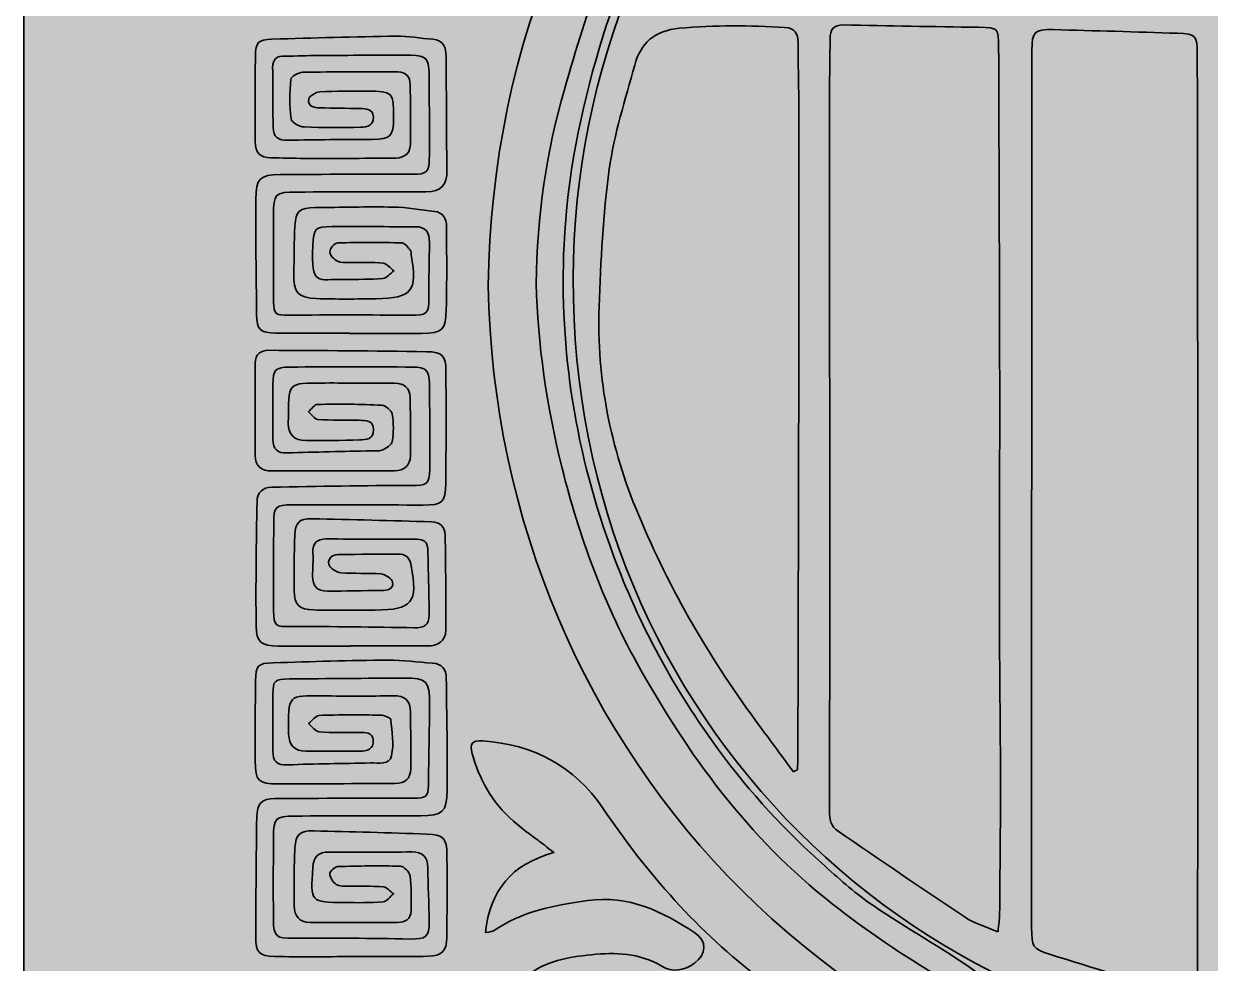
# Model space of a CAD drawing. Header units: inches. Extents: x 0.68 to 7.68, y -8.79 to -1.79.
# Drawn here: x 0.681 to 3.856, y -6.959 to -4.445 of the extents above; entities that cross this region are included whole.
import ezdxf

# ---------------------------------------------------------------- set-up
doc = ezdxf.new("R2010")
doc.units = ezdxf.units.IN
doc.header["$MEASUREMENT"] = 0
doc.layers.add('Layer 1', color=7, linetype='Continuous')

# ---------------------------------------------------------------- blocks, each defined once
blk = doc.blocks.new('block 2')
at = {"layer": 'Layer 1', "color": 250, "lineweight": 35}
for points, knots in [([(1.4122, -4.895), (1.5272, -4.8943), (1.6422, -4.895), (1.7572, -4.894), (1.7987, -4.8937), (1.8135, -4.8772), (1.8134, -4.8359), (1.8133, -4.8099), (1.8124, -4.7839), (1.8122, -4.758), (1.8118, -4.6828), (1.8118, -4.6075), (1.8109, -4.5323), (1.8106, -4.5089), (1.8045, -4.4885), (1.7752, -4.4862), (1.7425, -4.4837), (1.7098, -4.4774), (1.6772, -4.4778), (1.5665, -4.4793), (1.4558, -4.4825), (1.3451, -4.486), (1.3085, -4.4871), (1.3012, -4.4943), (1.3008, -4.53), (1.2998, -4.6067), (1.3008, -4.6833), (1.3, -4.76), (1.2997, -4.7896), (1.3137, -4.8027), (1.3421, -4.8032), (1.3722, -4.8037), (1.4023, -4.8049), (1.4324, -4.8049), (1.5105, -4.805), (1.5885, -4.8046), (1.6666, -4.8046), (1.6925, -4.8046), (1.7146, -4.7979), (1.7153, -4.7673), (1.7164, -4.714), (1.7159, -4.6606), (1.7149, -4.6073), (1.7145, -4.587), (1.7038, -4.5734), (1.6817, -4.5734), (1.5968, -4.5734), (1.5119, -4.5728), (1.4271, -4.5745), (1.4159, -4.5747), (1.396, -4.586), (1.3953, -4.5935), (1.3921, -4.6284), (1.3919, -4.6641), (1.3962, -4.6989), (1.3973, -4.7078), (1.4184, -4.7202), (1.4308, -4.7208), (1.4813, -4.7233), (1.532, -4.7222), (1.5827, -4.7217), (1.6004, -4.7215), (1.6173, -4.7158), (1.6165, -4.6944), (1.6156, -4.6717), (1.5965, -4.6719), (1.5798, -4.6715), (1.5443, -4.6708), (1.5087, -4.6702), (1.4732, -4.6697), (1.4569, -4.6694), (1.4396, -4.6658), (1.4434, -4.646), (1.4451, -4.6377), (1.4624, -4.6274), (1.4732, -4.6268), (1.5155, -4.6243), (1.558, -4.625), (1.6004, -4.6249), (1.6683, -4.6247), (1.6711, -4.6277), (1.6706, -4.6968), (1.6702, -4.7462), (1.6621, -4.7539), (1.6134, -4.7541), (1.5381, -4.7544), (1.4628, -4.7546), (1.3876, -4.7563), (1.362, -4.7569), (1.3483, -4.7479), (1.348, -4.7218), (1.3475, -4.6684), (1.3473, -4.615), (1.3469, -4.5616), (1.3468, -4.539), (1.3583, -4.5304), (1.3805, -4.5309), (1.4105, -4.5315), (1.4406, -4.5297), (1.4707, -4.5295), (1.5528, -4.5291), (1.6349, -4.5286), (1.717, -4.5288), (1.7569, -4.529), (1.7651, -4.5379), (1.7656, -4.5773), (1.7658, -4.5937), (1.7659, -4.6101), (1.7659, -4.6265), (1.7661, -4.6868), (1.7673, -4.7471), (1.766, -4.8073), (1.7652, -4.8424), (1.7566, -4.8473), (1.7238, -4.8473), (1.6049, -4.8471), (1.486, -4.8473), (1.3671, -4.8484), (1.3124, -4.8489), (1.3023, -4.8585), (1.302, -4.9137), (1.3015, -5.0163), (1.3025, -5.119), (1.304, -5.2217), (1.3046, -5.2641), (1.3129, -5.272), (1.3553, -5.2725), (1.421, -5.2733), (1.4867, -5.2727), (1.5525, -5.2727), (1.5525, -5.273), (1.5525, -5.2732), (1.5525, -5.2734), (1.6168, -5.2734), (1.6812, -5.2741), (1.7455, -5.2732), (1.8015, -5.2724), (1.8097, -5.2655), (1.8113, -5.2086), (1.8134, -5.1348), (1.8124, -5.0609), (1.8121, -4.9871), (1.812, -4.9658), (1.803, -4.9495), (1.7796, -4.9466), (1.743, -4.9421), (1.7064, -4.9359), (1.6696, -4.9352), (1.5999, -4.9338), (1.53, -4.9359), (1.4602, -4.9365), (1.4188, -4.9369), (1.4089, -4.9446), (1.4064, -4.986), (1.4039, -5.0283), (1.4049, -5.0708), (1.4033, -5.1132), (1.4015, -5.162), (1.4142, -5.1783), (1.4638, -5.18), (1.5171, -5.1819), (1.5706, -5.1813), (1.6239, -5.1803), (1.7209, -5.1785), (1.7343, -5.1612), (1.7178, -5.063), (1.7171, -5.059), (1.7176, -5.0538), (1.7153, -5.0511), (1.7086, -5.0436), (1.701, -5.0313), (1.6934, -5.031), (1.636, -5.0293), (1.5785, -5.0292), (1.5211, -5.0312), (1.5132, -5.0315), (1.4997, -5.0464), (1.4998, -5.0545), (1.4999, -5.0634), (1.5109, -5.0752), (1.5202, -5.0802), (1.5289, -5.085), (1.5415, -5.083), (1.5524, -5.0832), (1.5825, -5.0837), (1.6128, -5.0821), (1.6427, -5.0851), (1.6528, -5.0861), (1.6619, -5.0985), (1.6714, -5.1057), (1.6616, -5.1128), (1.6523, -5.1251), (1.6419, -5.126), (1.6079, -5.1291), (1.5736, -5.1287), (1.5393, -5.1285), (1.467, -5.128), (1.4493, -5.1479), (1.4546, -5.0391), (1.457, -4.9914), (1.4587, -4.9879), (1.5064, -4.9875), (1.5803, -4.9869), (1.6542, -4.9879), (1.728, -4.9876), (1.757, -4.9875), (1.7665, -5.004), (1.7664, -5.0295), (1.766, -5.0787), (1.7647, -5.128), (1.7651, -5.1772), (1.7653, -5.2207), (1.7586, -5.2254), (1.7152, -5.2248), (1.6072, -5.2233), (1.4991, -5.2234), (1.3911, -5.2245), (1.3551, -5.2249), (1.3496, -5.2232), (1.3494, -5.1877), (1.3488, -5.1112), (1.3486, -5.0346), (1.3492, -4.958), (1.3496, -4.8984), (1.3526, -4.8953), (1.4122, -4.895)], [0, 0, 0, 0, 1, 1, 1, 2, 2, 2, 3, 3, 3, 4, 4, 4, 5, 5, 5, 6, 6, 6, 7, 7, 7, 8, 8, 8, 9, 9, 9, 10, 10, 10, 11, 11, 11, 12, 12, 12, 13, 13, 13, 14, 14, 14, 15, 15, 15, 16, 16, 16, 17, 17, 17, 18, 18, 18, 19, 19, 19, 20, 20, 20, 21, 21, 21, 22, 22, 22, 23, 23, 23, 24, 24, 24, 25, 25, 25, 26, 26, 26, 27, 27, 27, 28, 28, 28, 29, 29, 29, 30, 30, 30, 31, 31, 31, 32, 32, 32, 33, 33, 33, 34, 34, 34, 35, 35, 35, 36, 36, 36, 37, 37, 37, 38, 38, 38, 39, 39, 39, 40, 40, 40, 41, 41, 41, 42, 42, 42, 43, 43, 43, 44, 44, 44, 45, 45, 45, 46, 46, 46, 47, 47, 47, 48, 48, 48, 49, 49, 49, 50, 50, 50, 51, 51, 51, 52, 52, 52, 53, 53, 53, 54, 54, 54, 55, 55, 55, 56, 56, 56, 57, 57, 57, 58, 58, 58, 59, 59, 59, 60, 60, 60, 61, 61, 61, 62, 62, 62, 63, 63, 63, 64, 64, 64, 65, 65, 65, 66, 66, 66, 67, 67, 67, 68, 68, 68, 69, 69, 69, 70, 70, 70, 71, 71, 71, 72, 72, 72, 73, 73, 73, 74, 74, 74, 75, 75, 75, 75]), ([(1.3443, -5.6412), (1.4538, -5.6412), (1.5634, -5.6409), (1.6729, -5.6405), (1.6992, -5.6404), (1.7152, -5.6266), (1.7157, -5.6007), (1.7167, -5.5488), (1.7159, -5.4968), (1.7146, -5.4449), (1.714, -5.4186), (1.7001, -5.4062), (1.6724, -5.4066), (1.6108, -5.4073), (1.5492, -5.4056), (1.4875, -5.4059), (1.3827, -5.4065), (1.3899, -5.4008), (1.3888, -5.5142), (1.3885, -5.5435), (1.4051, -5.5598), (1.4353, -5.5597), (1.4833, -5.5596), (1.5312, -5.5596), (1.5791, -5.5584), (1.5969, -5.5579), (1.6173, -5.5562), (1.617, -5.531), (1.6166, -5.5052), (1.5961, -5.5061), (1.5782, -5.5057), (1.5413, -5.5048), (1.5044, -5.5059), (1.4677, -5.5032), (1.4588, -5.5025), (1.4508, -5.4901), (1.4424, -5.483), (1.4505, -5.4761), (1.4585, -5.4634), (1.4667, -5.4632), (1.5242, -5.4621), (1.5817, -5.4625), (1.6391, -5.4654), (1.6491, -5.4659), (1.6652, -5.4794), (1.6668, -5.4889), (1.6709, -5.5128), (1.6709, -5.5382), (1.667, -5.5621), (1.6655, -5.5714), (1.6502, -5.5804), (1.6393, -5.5857), (1.6314, -5.5895), (1.6204, -5.587), (1.6109, -5.5872), (1.5358, -5.5891), (1.4608, -5.5905), (1.3857, -5.5931), (1.3596, -5.594), (1.3474, -5.5829), (1.3474, -5.5573), (1.3473, -5.508), (1.3469, -5.4587), (1.3475, -5.4095), (1.3479, -5.3704), (1.3539, -5.3636), (1.393, -5.3633), (1.5025, -5.3626), (1.6121, -5.3626), (1.7216, -5.3632), (1.7574, -5.3633), (1.7658, -5.3715), (1.7663, -5.4067), (1.7674, -5.4833), (1.7677, -5.5599), (1.7672, -5.6365), (1.7669, -5.6777), (1.7575, -5.6806), (1.7175, -5.6804), (1.5932, -5.6799), (1.4689, -5.6827), (1.3445, -5.6846), (1.3201, -5.685), (1.3053, -5.6992), (1.305, -5.7231), (1.3033, -5.8338), (1.3014, -5.9446), (1.3027, -6.0553), (1.3032, -6.0999), (1.3166, -6.1096), (1.3617, -6.11), (1.4261, -6.1106), (1.4904, -6.1102), (1.5548, -6.1102), (1.5548, -6.1099), (1.5548, -6.1097), (1.5548, -6.1095), (1.6233, -6.1095), (1.6917, -6.1093), (1.7602, -6.1095), (1.7891, -6.1096), (1.8098, -6.0976), (1.8101, -6.0673), (1.8108, -5.9826), (1.8099, -5.8979), (1.8085, -5.8131), (1.8081, -5.7912), (1.7955, -5.7779), (1.7719, -5.7773), (1.6652, -5.7745), (1.5586, -5.7709), (1.4519, -5.7692), (1.4174, -5.7687), (1.4076, -5.7793), (1.4064, -5.8133), (1.4046, -5.8625), (1.404, -5.9118), (1.4043, -5.9611), (1.4045, -5.999), (1.4178, -6.0124), (1.457, -6.0132), (1.5118, -6.0143), (1.5666, -6.0137), (1.6214, -6.0134), (1.7214, -6.0128), (1.7363, -5.9936), (1.7173, -5.8939), (1.7132, -5.8722), (1.7022, -5.8634), (1.6811, -5.8637), (1.6304, -5.8643), (1.5798, -5.8642), (1.5291, -5.8647), (1.5108, -5.8648), (1.4931, -5.8712), (1.4973, -5.8918), (1.4993, -5.9012), (1.5177, -5.9124), (1.5296, -5.9135), (1.5649, -5.9167), (1.6008, -5.9137), (1.6362, -5.9169), (1.6479, -5.918), (1.6663, -5.9293), (1.668, -5.9385), (1.6717, -5.9581), (1.6534, -5.961), (1.6373, -5.9611), (1.5894, -5.9617), (1.5415, -5.9623), (1.4936, -5.963), (1.4661, -5.9634), (1.4535, -5.9491), (1.4538, -5.9224), (1.454, -5.9019), (1.4559, -5.8813), (1.4545, -5.8608), (1.4527, -5.8339), (1.4654, -5.8231), (1.4905, -5.8232), (1.5713, -5.8235), (1.6521, -5.8237), (1.7329, -5.8241), (1.7503, -5.8242), (1.7617, -5.8314), (1.7621, -5.8507), (1.7633, -5.9095), (1.7651, -5.9684), (1.7657, -6.0272), (1.7659, -6.0528), (1.7525, -6.0616), (1.7261, -6.061), (1.6167, -6.0586), (1.5073, -6.0573), (1.3979, -6.0578), (1.3545, -6.058), (1.3498, -6.0574), (1.3494, -6.0147), (1.3488, -5.9367), (1.3494, -5.8587), (1.3498, -5.7807), (1.35, -5.7367), (1.3546, -5.732), (1.4002, -5.7319), (1.5166, -5.7318), (1.633, -5.7323), (1.7494, -5.7324), (1.8015, -5.7324), (1.8091, -5.7266), (1.8099, -5.6736), (1.8114, -5.5737), (1.8112, -5.4738), (1.8104, -5.374), (1.8101, -5.3331), (1.8016, -5.3228), (1.7589, -5.3221), (1.6182, -5.3195), (1.4774, -5.3195), (1.3367, -5.3183), (1.3132, -5.3182), (1.3003, -5.3293), (1.3002, -5.3528), (1.2998, -5.435), (1.2996, -5.5171), (1.2998, -5.5992), (1.2999, -5.6283), (1.3166, -5.6412), (1.3443, -5.6412)], [0, 0, 0, 0, 1, 1, 1, 2, 2, 2, 3, 3, 3, 4, 4, 4, 5, 5, 5, 6, 6, 6, 7, 7, 7, 8, 8, 8, 9, 9, 9, 10, 10, 10, 11, 11, 11, 12, 12, 12, 13, 13, 13, 14, 14, 14, 15, 15, 15, 16, 16, 16, 17, 17, 17, 18, 18, 18, 19, 19, 19, 20, 20, 20, 21, 21, 21, 22, 22, 22, 23, 23, 23, 24, 24, 24, 25, 25, 25, 26, 26, 26, 27, 27, 27, 28, 28, 28, 29, 29, 29, 30, 30, 30, 31, 31, 31, 32, 32, 32, 33, 33, 33, 34, 34, 34, 35, 35, 35, 36, 36, 36, 37, 37, 37, 38, 38, 38, 39, 39, 39, 40, 40, 40, 41, 41, 41, 42, 42, 42, 43, 43, 43, 44, 44, 44, 45, 45, 45, 46, 46, 46, 47, 47, 47, 48, 48, 48, 49, 49, 49, 50, 50, 50, 51, 51, 51, 52, 52, 52, 53, 53, 53, 54, 54, 54, 55, 55, 55, 56, 56, 56, 57, 57, 57, 58, 58, 58, 59, 59, 59, 60, 60, 60, 61, 61, 61, 62, 62, 62, 63, 63, 63, 64, 64, 64, 65, 65, 65, 66, 66, 66, 67, 67, 67, 68, 68, 68, 69, 69, 69, 69]), ([(1.4055, -6.5647), (1.5178, -6.564), (1.6301, -6.5641), (1.7424, -6.5637), (1.8017, -6.5635), (1.813, -6.555), (1.8137, -6.4955), (1.8149, -6.3957), (1.8126, -6.2958), (1.8114, -6.196), (1.8111, -6.1723), (1.8001, -6.1571), (1.7746, -6.1554), (1.7351, -6.1527), (1.6955, -6.1471), (1.656, -6.1474), (1.5535, -6.1484), (1.451, -6.1514), (1.3485, -6.1545), (1.3071, -6.1558), (1.3014, -6.162), (1.301, -6.2035), (1.3003, -6.2747), (1.3, -6.3458), (1.3004, -6.417), (1.3007, -6.4715), (1.3078, -6.4785), (1.3625, -6.4785), (1.4665, -6.4786), (1.5705, -6.4777), (1.6745, -6.4777), (1.7017, -6.4777), (1.7159, -6.4647), (1.7162, -6.4382), (1.7167, -6.3876), (1.7164, -6.337), (1.7157, -6.2863), (1.7152, -6.2566), (1.7007, -6.2421), (1.6692, -6.2428), (1.6063, -6.2441), (1.5433, -6.244), (1.4803, -6.2431), (1.3888, -6.2418), (1.3874, -6.2382), (1.3897, -6.3456), (1.3903, -6.3757), (1.4064, -6.3909), (1.4362, -6.391), (1.4841, -6.3913), (1.532, -6.3914), (1.5799, -6.391), (1.5993, -6.3909), (1.6176, -6.3857), (1.6161, -6.362), (1.6146, -6.3387), (1.5944, -6.3413), (1.5782, -6.3411), (1.5427, -6.3406), (1.507, -6.3423), (1.4717, -6.3395), (1.4616, -6.3386), (1.4525, -6.3251), (1.443, -6.3174), (1.4523, -6.3097), (1.4613, -6.2959), (1.4709, -6.2955), (1.5256, -6.2933), (1.5803, -6.2937), (1.635, -6.2947), (1.6448, -6.2949), (1.6624, -6.3014), (1.6629, -6.3065), (1.6664, -6.3386), (1.6715, -6.3722), (1.6653, -6.4031), (1.6599, -6.4296), (1.6294, -6.4218), (1.6085, -6.4224), (1.5348, -6.4246), (1.4609, -6.4243), (1.3872, -6.4278), (1.3576, -6.4292), (1.3473, -6.418), (1.3474, -6.3906), (1.3477, -6.34), (1.3468, -6.2893), (1.3475, -6.2387), (1.3481, -6.2014), (1.3522, -6.1982), (1.3918, -6.1978), (1.4944, -6.1969), (1.597, -6.196), (1.6996, -6.1954), (1.7592, -6.195), (1.7676, -6.2037), (1.7669, -6.2649), (1.766, -6.3372), (1.7648, -6.4095), (1.7636, -6.4818), (1.7631, -6.5133), (1.7572, -6.5172), (1.7232, -6.5172), (1.6001, -6.5169), (1.477, -6.517), (1.354, -6.5179), (1.317, -6.5182), (1.3047, -6.531), (1.3043, -6.5677), (1.3029, -6.6744), (1.302, -6.7811), (1.3018, -6.8878), (1.3017, -6.9297), (1.3105, -6.9396), (1.3521, -6.9404), (1.4205, -6.9419), (1.489, -6.9408), (1.5574, -6.9408), (1.5574, -6.9407), (1.5574, -6.9405), (1.5574, -6.9404), (1.6259, -6.9404), (1.6943, -6.9412), (1.7628, -6.94), (1.7995, -6.9393), (1.8124, -6.9258), (1.8128, -6.8896), (1.8137, -6.8158), (1.8142, -6.7419), (1.8132, -6.6681), (1.8126, -6.6242), (1.8037, -6.6148), (1.7597, -6.6131), (1.6587, -6.6092), (1.5576, -6.6066), (1.4565, -6.6044), (1.4206, -6.6036), (1.4084, -6.6136), (1.4066, -6.6493), (1.404, -6.7012), (1.4039, -6.7532), (1.4045, -6.8051), (1.4047, -6.8316), (1.4175, -6.8494), (1.4472, -6.8493), (1.5253, -6.8492), (1.6033, -6.8493), (1.6813, -6.8492), (1.7021, -6.8492), (1.7166, -6.8404), (1.7171, -6.8185), (1.7177, -6.7871), (1.7183, -6.7554), (1.7145, -6.7244), (1.7133, -6.7147), (1.6981, -6.6994), (1.6889, -6.6991), (1.633, -6.6972), (1.5768, -6.698), (1.5208, -6.7), (1.5131, -6.7003), (1.4994, -6.713), (1.4997, -6.7193), (1.5003, -6.7293), (1.5083, -6.7418), (1.517, -6.7477), (1.525, -6.7532), (1.538, -6.7522), (1.5489, -6.7524), (1.5803, -6.7532), (1.612, -6.7516), (1.6432, -6.7542), (1.6528, -6.755), (1.6614, -6.7664), (1.6705, -6.7729), (1.6611, -6.7803), (1.6522, -6.7934), (1.6423, -6.7942), (1.6084, -6.7972), (1.574, -6.7964), (1.5398, -6.7962), (1.4469, -6.7955), (1.448, -6.7953), (1.4542, -6.7025), (1.4563, -6.6724), (1.4695, -6.6612), (1.4976, -6.6612), (1.5716, -6.6614), (1.6455, -6.6613), (1.7194, -6.6607), (1.7487, -6.6604), (1.7616, -6.6737), (1.762, -6.7028), (1.7625, -6.7506), (1.7652, -6.7984), (1.7658, -6.8463), (1.7664, -6.8887), (1.7569, -6.8945), (1.7147, -6.8937), (1.6108, -6.8917), (1.5068, -6.891), (1.4028, -6.8918), (1.3574, -6.8922), (1.3494, -6.888), (1.349, -6.8427), (1.3483, -6.7689), (1.3486, -6.6951), (1.3491, -6.6213), (1.3494, -6.5695), (1.3537, -6.565), (1.4055, -6.5647)], [0, 0, 0, 0, 1, 1, 1, 2, 2, 2, 3, 3, 3, 4, 4, 4, 5, 5, 5, 6, 6, 6, 7, 7, 7, 8, 8, 8, 9, 9, 9, 10, 10, 10, 11, 11, 11, 12, 12, 12, 13, 13, 13, 14, 14, 14, 15, 15, 15, 16, 16, 16, 17, 17, 17, 18, 18, 18, 19, 19, 19, 20, 20, 20, 21, 21, 21, 22, 22, 22, 23, 23, 23, 24, 24, 24, 25, 25, 25, 26, 26, 26, 27, 27, 27, 28, 28, 28, 29, 29, 29, 30, 30, 30, 31, 31, 31, 32, 32, 32, 33, 33, 33, 34, 34, 34, 35, 35, 35, 36, 36, 36, 37, 37, 37, 38, 38, 38, 39, 39, 39, 40, 40, 40, 41, 41, 41, 42, 42, 42, 43, 43, 43, 44, 44, 44, 45, 45, 45, 46, 46, 46, 47, 47, 47, 48, 48, 48, 49, 49, 49, 50, 50, 50, 51, 51, 51, 52, 52, 52, 53, 53, 53, 54, 54, 54, 55, 55, 55, 56, 56, 56, 57, 57, 57, 58, 58, 58, 59, 59, 59, 60, 60, 60, 61, 61, 61, 62, 62, 62, 63, 63, 63, 64, 64, 64, 65, 65, 65, 66, 66, 66, 67, 67, 67, 68, 68, 68, 69, 69, 69, 70, 70, 70, 70]), ([(2.3078, -7.5452), (2.3152, -7.5332), (2.3241, -7.5221), (2.3391, -7.5011), (2.3725, -7.6207), (2.4484, -7.672), (2.5687, -7.6796), (2.5557, -7.6587), (2.5485, -7.6447), (2.539, -7.6324), (2.4231, -7.4835), (2.43, -7.3011), (2.5569, -7.1619), (2.5811, -7.1354), (2.6113, -7.1302), (2.6415, -7.1473), (2.6704, -7.1637), (2.683, -7.1946), (2.673, -7.228), (2.6676, -7.2464), (2.6603, -7.2641), (2.6539, -7.2822), (2.6196, -7.3786), (2.6279, -7.4735), (2.6647, -7.5669), (2.6706, -7.5817), (2.6805, -7.5961), (2.6918, -7.6073), (2.7299, -7.645), (2.7742, -7.6376), (2.7919, -7.5874), (2.8044, -7.552), (2.8125, -7.513), (2.8124, -7.4756), (2.8121, -7.3822), (2.7899, -7.2944), (2.7303, -7.2188), (2.7088, -7.1915), (2.7105, -7.1703), (2.7348, -7.1459), (2.7507, -7.1299), (2.7713, -7.1185), (2.7926, -7.103), (2.7827, -7.0952), (2.7738, -7.0875), (2.7643, -7.0807), (2.7275, -7.0546), (2.6896, -7.0299), (2.6538, -7.0025), (2.4858, -6.8742), (2.3484, -6.7183), (2.2303, -6.5432), (2.1551, -6.4316), (2.0442, -6.3728), (1.9089, -6.3636), (1.8812, -6.3617), (1.8734, -6.3706), (1.8806, -6.3978), (1.8869, -6.4214), (1.8962, -6.4444), (1.9064, -6.4666), (1.9389, -6.5377), (1.9958, -6.5865), (2.058, -6.6302), (2.0694, -6.6382), (2.08, -6.6473), (2.0993, -6.6623), (1.9852, -6.6945), (1.9282, -6.7632), (1.9165, -6.8767), (1.9304, -6.8738), (1.9351, -6.874), (1.9381, -6.8719), (2.0135, -6.8192), (2.1002, -6.8038), (2.1891, -6.7909), (2.2999, -6.7748), (2.3898, -6.8204), (2.4767, -6.877), (2.5106, -6.8991), (2.5077, -6.9344), (2.4754, -6.9583), (2.4474, -6.979), (2.4168, -6.9835), (2.3869, -6.9658), (2.3281, -6.9309), (2.2639, -6.9288), (2.1997, -6.9358), (2.1388, -6.9424), (2.077, -6.9506), (2.0271, -6.9934), (1.991, -7.0244), (1.9904, -7.0613), (2.0286, -7.0891), (2.0416, -7.0985), (2.0572, -7.1064), (2.0727, -7.1098), (2.1549, -7.1276), (2.2368, -7.1229), (2.3145, -7.0916), (2.3532, -7.0761), (2.3873, -7.0492), (2.4236, -7.0277), (2.446, -7.0144), (2.4814, -7.0203), (2.5022, -7.0415), (2.5178, -7.0574), (2.5269, -7.0771), (2.5114, -7.0966), (2.4653, -7.1548), (2.4163, -7.2118), (2.3448, -7.2388), (2.2301, -7.2821), (2.1133, -7.2899), (1.9962, -7.2451), (1.9841, -7.2405), (1.9715, -7.2371), (1.955, -7.2318), (1.9696, -7.2793), (1.9894, -7.3167), (2.0205, -7.3493), (2.0647, -7.3956), (2.1209, -7.4039), (2.1836, -7.4057), (2.1703, -7.4278), (2.156, -7.4449), (2.1401, -7.4605), (2.0802, -7.5191), (2.046, -7.5917), (2.0315, -7.6726), (2.0206, -7.7328), (2.0392, -7.7458), (2.0962, -7.7251), (2.189, -7.6914), (2.2566, -7.628), (2.3078, -7.5452)], [0, 0, 0, 0, 1, 1, 1, 2, 2, 2, 3, 3, 3, 4, 4, 4, 5, 5, 5, 6, 6, 6, 7, 7, 7, 8, 8, 8, 9, 9, 9, 10, 10, 10, 11, 11, 11, 12, 12, 12, 13, 13, 13, 14, 14, 14, 15, 15, 15, 16, 16, 16, 17, 17, 17, 18, 18, 18, 19, 19, 19, 20, 20, 20, 21, 21, 21, 22, 22, 22, 23, 23, 23, 24, 24, 24, 25, 25, 25, 26, 26, 26, 27, 27, 27, 28, 28, 28, 29, 29, 29, 30, 30, 30, 31, 31, 31, 32, 32, 32, 33, 33, 33, 34, 34, 34, 35, 35, 35, 36, 36, 36, 37, 37, 37, 38, 38, 38, 39, 39, 39, 40, 40, 40, 41, 41, 41, 42, 42, 42, 43, 43, 43, 44, 44, 44, 45, 45, 45, 45])]:
    blk.add_open_spline(points, degree=3, knots=knots, dxfattribs=at)

msp = doc.modelspace()

# ---------------------------------------------------------------- hatches: boundary and pattern name
at = {"layer": 'Layer 1'}
msp.add_hatch(color=250, dxfattribs=at).paths.add_polyline_path([(7.6808, -8.7886), (0.6808, -8.7886), (0.6808, -1.7886), (7.6808, -1.7886)])

# ---------------------------------------------------------------- linework, layer by layer
at = {"layer": 'Layer 1', "color": 250, "lineweight": 35}
msp.add_lwpolyline([(7.6808, -8.7886), (0.6808, -8.7886), (0.6808, -1.7886), (7.6808, -1.7886), (7.6808, -8.7886)], dxfattribs=at)
for points, knots in [([(1.9235, -5.146), (1.9419, -3.8293), (2.9537, -2.837), (4.2376, -2.8442), (5.5196, -2.8514), (6.5343, -3.8802), (6.511, -5.1753), (6.4876, -6.4692), (5.475, -7.3848), (4.2753, -7.4343), (2.9271, -7.4348), (1.9476, -6.4083), (1.9235, -5.146)], [0, 0, 0, 0, 1, 1, 1, 2, 2, 2, 3, 3, 3, 4, 4, 4, 4]), ([(2.0521, -5.1407), (2.0562, -5.3008), (2.0799, -5.4677), (2.1213, -5.6335), (2.1668, -5.8155), (2.2303, -5.9901), (2.3205, -6.1531), (2.4564, -6.3987), (2.6192, -6.623), (2.844, -6.7993), (3.03, -6.9451), (3.2305, -7.063), (3.449, -7.1498), (3.5902, -7.2059), (3.7369, -7.2457), (3.8868, -7.274), (4.151, -7.3239), (4.4134, -7.3128), (4.6729, -7.2489), (4.9146, -7.1895), (5.1453, -7.1008), (5.3568, -6.9664), (5.5555, -6.8401), (5.7394, -6.6977), (5.8852, -6.5098), (6.0202, -6.3358), (6.1358, -6.1503), (6.2176, -5.9459), (6.2766, -5.7986), (6.3203, -5.6461), (6.3494, -5.4892), (6.3842, -5.3006), (6.3968, -5.1128), (6.3712, -4.9216), (6.3279, -4.5984), (6.2289, -4.2954), (6.0589, -4.0166), (5.9341, -3.812), (5.7887, -3.625), (5.5973, -3.4768), (5.4899, -3.3937), (5.3784, -3.3173), (5.2598, -3.2513), (5.1279, -3.1779), (4.9892, -3.1214), (4.8451, -3.0758), (4.6572, -3.0164), (4.4656, -2.9792), (4.2692, -2.972), (4.054, -2.9641), (3.8445, -3.0029), (3.6381, -3.0627), (3.4649, -3.1129), (3.2988, -3.1802), (3.1433, -3.2701), (2.914, -3.4025), (2.7107, -3.5667), (2.5454, -3.7768), (2.4166, -3.9406), (2.3136, -4.1191), (2.2315, -4.3091), (2.1883, -4.4091), (2.1582, -4.5153), (2.1277, -4.6202), (2.0793, -4.7865), (2.054, -4.9569), (2.0521, -5.1407)], [0, 0, 0, 0, 1, 1, 1, 2, 2, 2, 3, 3, 3, 4, 4, 4, 5, 5, 5, 6, 6, 6, 7, 7, 7, 8, 8, 8, 9, 9, 9, 10, 10, 10, 11, 11, 11, 12, 12, 12, 13, 13, 13, 14, 14, 14, 15, 15, 15, 16, 16, 16, 17, 17, 17, 18, 18, 18, 19, 19, 19, 20, 20, 20, 21, 21, 21, 22, 22, 22, 22]), ([(4.1916, -7.2267), (4.1346, -7.2267), (4.0775, -7.229), (4.0207, -7.2259), (3.978, -7.2236), (3.9354, -7.2158), (3.8932, -7.208), (3.7689, -7.185), (3.6434, -7.1659), (3.5258, -7.1175), (3.4248, -7.0759), (3.3194, -7.045), (3.2279, -6.9807), (3.1395, -6.9186), (3.0447, -6.8656), (2.9551, -6.8051), (2.9093, -6.7741), (2.8674, -6.7369), (2.826, -6.7), (2.7201, -6.6057), (2.624, -6.5018), (2.5401, -6.3877), (2.4219, -6.2269), (2.3275, -6.0531), (2.2579, -5.8653), (2.1586, -5.5972), (2.1134, -5.3212), (2.1266, -5.0357), (2.135, -4.8556), (2.1707, -4.6803), (2.2215, -4.5079), (2.2855, -4.2911), (2.39, -4.0927), (2.5201, -3.9108), (2.6297, -3.7574), (2.7624, -3.6222), (2.9098, -3.5015), (3.0367, -3.3977), (3.1737, -3.3118), (3.3195, -3.2397), (3.4698, -3.1655), (3.6311, -3.1231), (3.7944, -3.0872), (4.0687, -3.0268), (4.3442, -3.0307), (4.6186, -3.0773), (4.8392, -3.1149), (5.0468, -3.1926), (5.2407, -3.3067), (5.4166, -3.4101), (5.5793, -3.5301), (5.7208, -3.6771), (5.8405, -3.8015), (5.9457, -3.9374), (6.0317, -4.0881), (6.1427, -4.2828), (6.2228, -4.4895), (6.2694, -4.7081), (6.2899, -4.8041), (6.2969, -4.9031), (6.3081, -5.0009), (6.3145, -5.0574), (6.319, -5.1143), (6.3206, -5.1712), (6.3214, -5.1997), (6.312, -5.2283), (6.3102, -5.2571), (6.3016, -5.4004), (6.2812, -5.5421), (6.24, -5.6796), (6.2118, -5.7739), (6.1803, -5.8676), (6.1434, -5.9587), (6.0944, -6.0796), (6.0372, -6.1968), (5.9612, -6.3041), (5.809, -6.519), (5.6308, -6.7092), (5.4155, -6.8608), (5.1978, -7.0143), (4.9583, -7.1239), (4.6965, -7.1792), (4.6137, -7.1967), (4.5295, -7.2091), (4.4453, -7.2176), (4.3612, -7.2262), (4.2763, -7.227), (4.1918, -7.2313), (4.1917, -7.2297), (4.1917, -7.2282), (4.1916, -7.2267)], [0, 0, 0, 0, 1, 1, 1, 2, 2, 2, 3, 3, 3, 4, 4, 4, 5, 5, 5, 6, 6, 6, 7, 7, 7, 8, 8, 8, 9, 9, 9, 10, 10, 10, 11, 11, 11, 12, 12, 12, 13, 13, 13, 14, 14, 14, 15, 15, 15, 16, 16, 16, 17, 17, 17, 18, 18, 18, 19, 19, 19, 20, 20, 20, 21, 21, 21, 22, 22, 22, 23, 23, 23, 24, 24, 24, 25, 25, 25, 26, 26, 26, 27, 27, 27, 28, 28, 28, 29, 29, 29, 30, 30, 30, 30]), ([(6.2882, -5.0553), (6.2415, -3.93), (5.3051, -3.0248), (4.1493, -3.0668), (2.9997, -3.1085), (2.1275, -4.0411), (2.1515, -5.1799), (2.1762, -6.3553), (3.1307, -7.2257), (4.2511, -7.2088), (5.4325, -7.1909), (6.3338, -6.2056), (6.2882, -5.0553)], [0, 0, 0, 0, 1, 1, 1, 2, 2, 2, 3, 3, 3, 4, 4, 4, 4]), ([(2.7403, -6.4463), (2.7107, -6.4061), (2.6812, -6.3658), (2.6513, -6.3257), (2.5202, -6.1493), (2.4104, -5.9608), (2.3254, -5.7578), (2.2508, -5.5797), (2.2136, -5.3945), (2.2205, -5.2018), (2.2249, -5.079), (2.2307, -4.9556), (2.2476, -4.834), (2.2607, -4.7398), (2.2905, -4.6477), (2.3156, -4.5554), (2.3318, -4.4961), (2.3684, -4.463), (2.4352, -4.4568), (2.5298, -4.448), (2.6235, -4.4489), (2.7178, -4.4547), (2.7449, -4.4564), (2.7526, -4.471), (2.7527, -4.4949), (2.7531, -4.5537), (2.7547, -4.6126), (2.7548, -4.6714), (2.755, -4.9026), (2.7551, -5.1339), (2.7547, -5.3651), (2.7541, -5.7168), (2.7531, -6.0685), (2.7522, -6.4202), (2.7521, -6.4269), (2.7513, -6.4335), (2.7509, -6.4402), (2.7474, -6.4422), (2.7438, -6.4443), (2.7403, -6.4463)], [0, 0, 0, 0, 1, 1, 1, 2, 2, 2, 3, 3, 3, 4, 4, 4, 5, 5, 5, 6, 6, 6, 7, 7, 7, 8, 8, 8, 9, 9, 9, 10, 10, 10, 11, 11, 11, 12, 12, 12, 13, 13, 13, 13]), ([(3.2878, -6.8748), (3.2548, -6.8605), (3.2244, -6.8522), (3.1995, -6.8356), (3.0854, -6.76), (2.973, -6.6818), (2.8597, -6.6051), (2.8398, -6.5916), (2.8365, -6.5728), (2.8366, -6.5515), (2.8371, -6.3406), (2.8379, -6.1297), (2.8378, -5.9188), (2.8376, -5.5025), (2.8369, -5.0862), (2.8366, -4.6699), (2.8365, -4.6083), (2.8382, -4.5466), (2.8385, -4.485), (2.8387, -4.4605), (2.8463, -4.447), (2.8745, -4.4477), (2.9948, -4.4506), (3.1152, -4.4519), (3.2356, -4.4541), (3.2894, -4.4551), (3.2894, -4.4554), (3.2895, -4.5096), (3.2905, -4.8107), (3.2918, -5.1118), (3.2923, -5.4129), (3.2926, -5.6155), (3.2914, -5.818), (3.2917, -6.0206), (3.2919, -6.1725), (3.2942, -6.3244), (3.2944, -6.4763), (3.2946, -6.594), (3.2931, -6.7117), (3.2921, -6.8293), (3.292, -6.8413), (3.2899, -6.8532), (3.2878, -6.8748)], [0, 0, 0, 0, 1, 1, 1, 2, 2, 2, 3, 3, 3, 4, 4, 4, 5, 5, 5, 6, 6, 6, 7, 7, 7, 8, 8, 8, 9, 9, 9, 10, 10, 10, 11, 11, 11, 12, 12, 12, 13, 13, 13, 14, 14, 14, 14]), ([(3.378, -5.6914), (3.378, -5.4216), (3.378, -5.1518), (3.3781, -4.882), (3.3781, -4.7602), (3.3781, -4.6384), (3.3786, -4.5165), (3.3788, -4.4651), (3.3849, -4.4592), (3.4354, -4.4604), (3.5463, -4.4632), (3.6571, -4.4662), (3.7679, -4.4702), (3.8177, -4.4719), (3.8208, -4.4751), (3.821, -4.5262), (3.8217, -4.7945), (3.8218, -5.0629), (3.8221, -5.3312), (3.8223, -5.6352), (3.8228, -5.9392), (3.8227, -6.2431), (3.8226, -6.4965), (3.822, -6.7498), (3.8213, -7.0031), (3.8212, -7.0501), (3.816, -7.0546), (3.7711, -7.041), (3.6558, -7.0062), (3.5408, -6.9705), (3.4259, -6.9344), (3.3808, -6.9202), (3.3778, -6.9151), (3.3777, -6.8621), (3.3775, -6.6403), (3.3775, -6.4185), (3.3775, -6.1967), (3.3775, -6.0283), (3.3775, -5.8599), (3.3775, -5.6914), (3.3777, -5.6914), (3.3779, -5.6914), (3.378, -5.6914)], [0, 0, 0, 0, 1, 1, 1, 2, 2, 2, 3, 3, 3, 4, 4, 4, 5, 5, 5, 6, 6, 6, 7, 7, 7, 8, 8, 8, 9, 9, 9, 10, 10, 10, 11, 11, 11, 12, 12, 12, 13, 13, 13, 14, 14, 14, 14]), ([(1.5525, -5.2727), (1.4867, -5.2727), (1.421, -5.2733), (1.3553, -5.2725), (1.3129, -5.272), (1.3046, -5.2641), (1.304, -5.2217), (1.3025, -5.119), (1.3015, -5.0163), (1.302, -4.9137), (1.3023, -4.8585), (1.3124, -4.8489), (1.3671, -4.8484), (1.486, -4.8473), (1.6049, -4.8471), (1.7238, -4.8473), (1.7566, -4.8473), (1.7652, -4.8424), (1.766, -4.8073), (1.7673, -4.7471), (1.7661, -4.6868), (1.7659, -4.6265), (1.7659, -4.6101), (1.7658, -4.5937), (1.7656, -4.5773), (1.7651, -4.5379), (1.7569, -4.529), (1.717, -4.5288), (1.6349, -4.5286), (1.5528, -4.5291), (1.4707, -4.5295), (1.4406, -4.5297), (1.4105, -4.5315), (1.3805, -4.5309), (1.3583, -4.5304), (1.3468, -4.539), (1.3469, -4.5616), (1.3473, -4.615), (1.3475, -4.6684), (1.348, -4.7218), (1.3483, -4.7479), (1.362, -4.7569), (1.3876, -4.7563), (1.4628, -4.7546), (1.5381, -4.7544), (1.6134, -4.7541), (1.6621, -4.7539), (1.6702, -4.7462), (1.6706, -4.6968), (1.6711, -4.6277), (1.6683, -4.6247), (1.6004, -4.6249), (1.558, -4.625), (1.5155, -4.6243), (1.4732, -4.6268), (1.4624, -4.6274), (1.4451, -4.6377), (1.4434, -4.646), (1.4396, -4.6658), (1.4569, -4.6694), (1.4732, -4.6697), (1.5087, -4.6702), (1.5443, -4.6708), (1.5798, -4.6715), (1.5965, -4.6719), (1.6156, -4.6717), (1.6165, -4.6944), (1.6173, -4.7158), (1.6004, -4.7215), (1.5827, -4.7217), (1.532, -4.7222), (1.4813, -4.7233), (1.4308, -4.7208), (1.4184, -4.7202), (1.3973, -4.7078), (1.3962, -4.6989), (1.3919, -4.6641), (1.3921, -4.6284), (1.3953, -4.5935), (1.396, -4.586), (1.4159, -4.5747), (1.4271, -4.5745), (1.5119, -4.5728), (1.5968, -4.5734), (1.6817, -4.5734), (1.7038, -4.5734), (1.7145, -4.587), (1.7149, -4.6073), (1.7159, -4.6606), (1.7164, -4.714), (1.7153, -4.7673), (1.7146, -4.7979), (1.6925, -4.8046), (1.6666, -4.8046), (1.5885, -4.8046), (1.5105, -4.805), (1.4324, -4.8049), (1.4023, -4.8049), (1.3722, -4.8037), (1.3421, -4.8032), (1.3137, -4.8027), (1.2997, -4.7896), (1.3, -4.76), (1.3008, -4.6833), (1.2998, -4.6067), (1.3008, -4.53), (1.3012, -4.4943), (1.3085, -4.4871), (1.3451, -4.486), (1.4558, -4.4825), (1.5665, -4.4793), (1.6772, -4.4778), (1.7098, -4.4774), (1.7425, -4.4837), (1.7752, -4.4862), (1.8045, -4.4885), (1.8106, -4.5089), (1.8109, -4.5323), (1.8118, -4.6075), (1.8118, -4.6828), (1.8122, -4.758), (1.8124, -4.7839), (1.8133, -4.8099), (1.8134, -4.8359), (1.8135, -4.8772), (1.7987, -4.8937), (1.7572, -4.894), (1.6422, -4.895), (1.5272, -4.8943), (1.4122, -4.895), (1.3526, -4.8953), (1.3496, -4.8984), (1.3492, -4.958), (1.3486, -5.0346), (1.3488, -5.1112), (1.3494, -5.1877), (1.3496, -5.2232), (1.3551, -5.2249), (1.3911, -5.2245), (1.4991, -5.2234), (1.6072, -5.2233), (1.7152, -5.2248), (1.7586, -5.2254), (1.7653, -5.2207), (1.7651, -5.1772), (1.7647, -5.128), (1.766, -5.0787), (1.7664, -5.0295), (1.7665, -5.004), (1.757, -4.9875), (1.728, -4.9876), (1.6542, -4.9879), (1.5803, -4.9869), (1.5064, -4.9875), (1.4587, -4.9879), (1.457, -4.9914), (1.4546, -5.0391), (1.4493, -5.1479), (1.467, -5.128), (1.5393, -5.1285), (1.5736, -5.1287), (1.6079, -5.1291), (1.6419, -5.126), (1.6523, -5.1251), (1.6616, -5.1128), (1.6714, -5.1057), (1.6619, -5.0985), (1.6528, -5.0861), (1.6427, -5.0851), (1.6128, -5.0821), (1.5825, -5.0837), (1.5524, -5.0832), (1.5415, -5.083), (1.5289, -5.085), (1.5202, -5.0802), (1.5109, -5.0752), (1.4999, -5.0634), (1.4998, -5.0545), (1.4997, -5.0464), (1.5132, -5.0315), (1.5211, -5.0312), (1.5785, -5.0292), (1.636, -5.0293), (1.6934, -5.031), (1.701, -5.0313), (1.7086, -5.0436), (1.7153, -5.0511), (1.7176, -5.0538), (1.7171, -5.059), (1.7178, -5.063), (1.7343, -5.1612), (1.7209, -5.1785), (1.6239, -5.1803), (1.5706, -5.1813), (1.5171, -5.1819), (1.4638, -5.18), (1.4142, -5.1783), (1.4015, -5.162), (1.4033, -5.1132), (1.4049, -5.0708), (1.4039, -5.0283), (1.4064, -4.986), (1.4089, -4.9446), (1.4188, -4.9369), (1.4602, -4.9365), (1.53, -4.9359), (1.5999, -4.9338), (1.6696, -4.9352), (1.7064, -4.9359), (1.743, -4.9421), (1.7796, -4.9466), (1.803, -4.9495), (1.812, -4.9658), (1.8121, -4.9871), (1.8124, -5.0609), (1.8134, -5.1348), (1.8113, -5.2086), (1.8097, -5.2655), (1.8015, -5.2724), (1.7455, -5.2732), (1.6812, -5.2741), (1.6168, -5.2734), (1.5525, -5.2734), (1.5525, -5.2732), (1.5525, -5.273), (1.5525, -5.2727)], [0, 0, 0, 0, 1, 1, 1, 2, 2, 2, 3, 3, 3, 4, 4, 4, 5, 5, 5, 6, 6, 6, 7, 7, 7, 8, 8, 8, 9, 9, 9, 10, 10, 10, 11, 11, 11, 12, 12, 12, 13, 13, 13, 14, 14, 14, 15, 15, 15, 16, 16, 16, 17, 17, 17, 18, 18, 18, 19, 19, 19, 20, 20, 20, 21, 21, 21, 22, 22, 22, 23, 23, 23, 24, 24, 24, 25, 25, 25, 26, 26, 26, 27, 27, 27, 28, 28, 28, 29, 29, 29, 30, 30, 30, 31, 31, 31, 32, 32, 32, 33, 33, 33, 34, 34, 34, 35, 35, 35, 36, 36, 36, 37, 37, 37, 38, 38, 38, 39, 39, 39, 40, 40, 40, 41, 41, 41, 42, 42, 42, 43, 43, 43, 44, 44, 44, 45, 45, 45, 46, 46, 46, 47, 47, 47, 48, 48, 48, 49, 49, 49, 50, 50, 50, 51, 51, 51, 52, 52, 52, 53, 53, 53, 54, 54, 54, 55, 55, 55, 56, 56, 56, 57, 57, 57, 58, 58, 58, 59, 59, 59, 60, 60, 60, 61, 61, 61, 62, 62, 62, 63, 63, 63, 64, 64, 64, 65, 65, 65, 66, 66, 66, 67, 67, 67, 68, 68, 68, 69, 69, 69, 70, 70, 70, 71, 71, 71, 72, 72, 72, 73, 73, 73, 74, 74, 74, 75, 75, 75, 75]), ([(1.5548, -6.1102), (1.4904, -6.1102), (1.4261, -6.1106), (1.3617, -6.11), (1.3166, -6.1096), (1.3032, -6.0999), (1.3027, -6.0553), (1.3014, -5.9446), (1.3033, -5.8338), (1.305, -5.7231), (1.3053, -5.6992), (1.3201, -5.685), (1.3445, -5.6846), (1.4689, -5.6827), (1.5932, -5.6799), (1.7175, -5.6804), (1.7575, -5.6806), (1.7669, -5.6777), (1.7672, -5.6365), (1.7677, -5.5599), (1.7674, -5.4833), (1.7663, -5.4067), (1.7658, -5.3715), (1.7574, -5.3633), (1.7216, -5.3632), (1.6121, -5.3626), (1.5025, -5.3626), (1.393, -5.3633), (1.3539, -5.3636), (1.3479, -5.3704), (1.3475, -5.4095), (1.3469, -5.4587), (1.3473, -5.508), (1.3474, -5.5573), (1.3474, -5.5829), (1.3596, -5.594), (1.3857, -5.5931), (1.4608, -5.5905), (1.5358, -5.5891), (1.6109, -5.5872), (1.6204, -5.587), (1.6314, -5.5895), (1.6393, -5.5857), (1.6502, -5.5804), (1.6655, -5.5714), (1.667, -5.5621), (1.6709, -5.5382), (1.6709, -5.5128), (1.6668, -5.4889), (1.6652, -5.4794), (1.6491, -5.4659), (1.6391, -5.4654), (1.5817, -5.4625), (1.5242, -5.4621), (1.4667, -5.4632), (1.4585, -5.4634), (1.4505, -5.4761), (1.4424, -5.483), (1.4508, -5.4901), (1.4588, -5.5025), (1.4677, -5.5032), (1.5044, -5.5059), (1.5413, -5.5048), (1.5782, -5.5057), (1.5961, -5.5061), (1.6166, -5.5052), (1.617, -5.531), (1.6173, -5.5562), (1.5969, -5.5579), (1.5791, -5.5584), (1.5312, -5.5596), (1.4833, -5.5596), (1.4353, -5.5597), (1.4051, -5.5598), (1.3885, -5.5435), (1.3888, -5.5142), (1.3899, -5.4008), (1.3827, -5.4065), (1.4875, -5.4059), (1.5492, -5.4056), (1.6108, -5.4073), (1.6724, -5.4066), (1.7001, -5.4062), (1.714, -5.4186), (1.7146, -5.4449), (1.7159, -5.4968), (1.7167, -5.5488), (1.7157, -5.6007), (1.7152, -5.6266), (1.6992, -5.6404), (1.6729, -5.6405), (1.5634, -5.6409), (1.4538, -5.6412), (1.3443, -5.6412), (1.3166, -5.6412), (1.2999, -5.6283), (1.2998, -5.5992), (1.2996, -5.5171), (1.2998, -5.435), (1.3002, -5.3528), (1.3003, -5.3293), (1.3132, -5.3182), (1.3367, -5.3183), (1.4774, -5.3195), (1.6182, -5.3195), (1.7589, -5.3221), (1.8016, -5.3228), (1.8101, -5.3331), (1.8104, -5.374), (1.8112, -5.4738), (1.8114, -5.5737), (1.8099, -5.6736), (1.8091, -5.7266), (1.8015, -5.7324), (1.7494, -5.7324), (1.633, -5.7323), (1.5166, -5.7318), (1.4002, -5.7319), (1.3546, -5.732), (1.35, -5.7367), (1.3498, -5.7807), (1.3494, -5.8587), (1.3488, -5.9367), (1.3494, -6.0147), (1.3498, -6.0574), (1.3545, -6.058), (1.3979, -6.0578), (1.5073, -6.0573), (1.6167, -6.0586), (1.7261, -6.061), (1.7525, -6.0616), (1.7659, -6.0528), (1.7657, -6.0272), (1.7651, -5.9684), (1.7633, -5.9095), (1.7621, -5.8507), (1.7617, -5.8314), (1.7503, -5.8242), (1.7329, -5.8241), (1.6521, -5.8237), (1.5713, -5.8235), (1.4905, -5.8232), (1.4654, -5.8231), (1.4527, -5.8339), (1.4545, -5.8608), (1.4559, -5.8813), (1.454, -5.9019), (1.4538, -5.9224), (1.4535, -5.9491), (1.4661, -5.9634), (1.4936, -5.963), (1.5415, -5.9623), (1.5894, -5.9617), (1.6373, -5.9611), (1.6534, -5.961), (1.6717, -5.9581), (1.668, -5.9385), (1.6663, -5.9293), (1.6479, -5.918), (1.6362, -5.9169), (1.6008, -5.9137), (1.5649, -5.9167), (1.5296, -5.9135), (1.5177, -5.9124), (1.4993, -5.9012), (1.4973, -5.8918), (1.4931, -5.8712), (1.5108, -5.8648), (1.5291, -5.8647), (1.5798, -5.8642), (1.6304, -5.8643), (1.6811, -5.8637), (1.7022, -5.8634), (1.7132, -5.8722), (1.7173, -5.8939), (1.7363, -5.9936), (1.7214, -6.0128), (1.6214, -6.0134), (1.5666, -6.0137), (1.5118, -6.0143), (1.457, -6.0132), (1.4178, -6.0124), (1.4045, -5.999), (1.4043, -5.9611), (1.404, -5.9118), (1.4046, -5.8625), (1.4064, -5.8133), (1.4076, -5.7793), (1.4174, -5.7687), (1.4519, -5.7692), (1.5586, -5.7709), (1.6652, -5.7745), (1.7719, -5.7773), (1.7955, -5.7779), (1.8081, -5.7912), (1.8085, -5.8131), (1.8099, -5.8979), (1.8108, -5.9826), (1.8101, -6.0673), (1.8098, -6.0976), (1.7891, -6.1096), (1.7602, -6.1095), (1.6917, -6.1093), (1.6233, -6.1095), (1.5548, -6.1095), (1.5548, -6.1097), (1.5548, -6.1099), (1.5548, -6.1102)], [0, 0, 0, 0, 1, 1, 1, 2, 2, 2, 3, 3, 3, 4, 4, 4, 5, 5, 5, 6, 6, 6, 7, 7, 7, 8, 8, 8, 9, 9, 9, 10, 10, 10, 11, 11, 11, 12, 12, 12, 13, 13, 13, 14, 14, 14, 15, 15, 15, 16, 16, 16, 17, 17, 17, 18, 18, 18, 19, 19, 19, 20, 20, 20, 21, 21, 21, 22, 22, 22, 23, 23, 23, 24, 24, 24, 25, 25, 25, 26, 26, 26, 27, 27, 27, 28, 28, 28, 29, 29, 29, 30, 30, 30, 31, 31, 31, 32, 32, 32, 33, 33, 33, 34, 34, 34, 35, 35, 35, 36, 36, 36, 37, 37, 37, 38, 38, 38, 39, 39, 39, 40, 40, 40, 41, 41, 41, 42, 42, 42, 43, 43, 43, 44, 44, 44, 45, 45, 45, 46, 46, 46, 47, 47, 47, 48, 48, 48, 49, 49, 49, 50, 50, 50, 51, 51, 51, 52, 52, 52, 53, 53, 53, 54, 54, 54, 55, 55, 55, 56, 56, 56, 57, 57, 57, 58, 58, 58, 59, 59, 59, 60, 60, 60, 61, 61, 61, 62, 62, 62, 63, 63, 63, 64, 64, 64, 65, 65, 65, 66, 66, 66, 67, 67, 67, 68, 68, 68, 69, 69, 69, 69]), ([(1.5574, -6.9408), (1.489, -6.9408), (1.4205, -6.9419), (1.3521, -6.9404), (1.3105, -6.9396), (1.3017, -6.9297), (1.3018, -6.8878), (1.302, -6.7811), (1.3029, -6.6744), (1.3043, -6.5677), (1.3047, -6.531), (1.317, -6.5182), (1.354, -6.5179), (1.477, -6.517), (1.6001, -6.5169), (1.7232, -6.5172), (1.7572, -6.5172), (1.7631, -6.5133), (1.7636, -6.4818), (1.7648, -6.4095), (1.766, -6.3372), (1.7669, -6.2649), (1.7676, -6.2037), (1.7592, -6.195), (1.6996, -6.1954), (1.597, -6.196), (1.4944, -6.1969), (1.3918, -6.1978), (1.3522, -6.1982), (1.3481, -6.2014), (1.3475, -6.2387), (1.3468, -6.2893), (1.3477, -6.34), (1.3474, -6.3906), (1.3473, -6.418), (1.3576, -6.4292), (1.3872, -6.4278), (1.4609, -6.4243), (1.5348, -6.4246), (1.6085, -6.4224), (1.6294, -6.4218), (1.6599, -6.4296), (1.6653, -6.4031), (1.6715, -6.3722), (1.6664, -6.3386), (1.6629, -6.3065), (1.6624, -6.3014), (1.6448, -6.2949), (1.635, -6.2947), (1.5803, -6.2937), (1.5256, -6.2933), (1.4709, -6.2955), (1.4613, -6.2959), (1.4523, -6.3097), (1.443, -6.3174), (1.4525, -6.3251), (1.4616, -6.3386), (1.4717, -6.3395), (1.507, -6.3423), (1.5427, -6.3406), (1.5782, -6.3411), (1.5944, -6.3413), (1.6146, -6.3387), (1.6161, -6.362), (1.6176, -6.3857), (1.5993, -6.3909), (1.5799, -6.391), (1.532, -6.3914), (1.4841, -6.3913), (1.4362, -6.391), (1.4064, -6.3909), (1.3903, -6.3757), (1.3897, -6.3456), (1.3874, -6.2382), (1.3888, -6.2418), (1.4803, -6.2431), (1.5433, -6.244), (1.6063, -6.2441), (1.6692, -6.2428), (1.7007, -6.2421), (1.7152, -6.2566), (1.7157, -6.2863), (1.7164, -6.337), (1.7167, -6.3876), (1.7162, -6.4382), (1.7159, -6.4647), (1.7017, -6.4777), (1.6745, -6.4777), (1.5705, -6.4777), (1.4665, -6.4786), (1.3625, -6.4785), (1.3078, -6.4785), (1.3007, -6.4715), (1.3004, -6.417), (1.3, -6.3458), (1.3003, -6.2747), (1.301, -6.2035), (1.3014, -6.162), (1.3071, -6.1558), (1.3485, -6.1545), (1.451, -6.1514), (1.5535, -6.1484), (1.656, -6.1474), (1.6955, -6.1471), (1.7351, -6.1527), (1.7746, -6.1554), (1.8001, -6.1571), (1.8111, -6.1723), (1.8114, -6.196), (1.8126, -6.2958), (1.8149, -6.3957), (1.8137, -6.4955), (1.813, -6.555), (1.8017, -6.5635), (1.7424, -6.5637), (1.6301, -6.5641), (1.5178, -6.564), (1.4055, -6.5647), (1.3537, -6.565), (1.3494, -6.5695), (1.3491, -6.6213), (1.3486, -6.6951), (1.3483, -6.7689), (1.349, -6.8427), (1.3494, -6.888), (1.3574, -6.8922), (1.4028, -6.8918), (1.5068, -6.891), (1.6108, -6.8917), (1.7147, -6.8937), (1.7569, -6.8945), (1.7664, -6.8887), (1.7658, -6.8463), (1.7652, -6.7984), (1.7625, -6.7506), (1.762, -6.7028), (1.7616, -6.6737), (1.7487, -6.6604), (1.7194, -6.6607), (1.6455, -6.6613), (1.5716, -6.6614), (1.4976, -6.6612), (1.4695, -6.6612), (1.4563, -6.6724), (1.4542, -6.7025), (1.448, -6.7953), (1.4469, -6.7955), (1.5398, -6.7962), (1.574, -6.7964), (1.6084, -6.7972), (1.6423, -6.7942), (1.6522, -6.7934), (1.6611, -6.7803), (1.6705, -6.7729), (1.6614, -6.7664), (1.6528, -6.755), (1.6432, -6.7542), (1.612, -6.7516), (1.5803, -6.7532), (1.5489, -6.7524), (1.538, -6.7522), (1.525, -6.7532), (1.517, -6.7477), (1.5083, -6.7418), (1.5003, -6.7293), (1.4997, -6.7193), (1.4994, -6.713), (1.5131, -6.7003), (1.5208, -6.7), (1.5768, -6.698), (1.633, -6.6972), (1.6889, -6.6991), (1.6981, -6.6994), (1.7133, -6.7147), (1.7145, -6.7244), (1.7183, -6.7554), (1.7177, -6.7871), (1.7171, -6.8185), (1.7166, -6.8404), (1.7021, -6.8492), (1.6813, -6.8492), (1.6033, -6.8493), (1.5253, -6.8492), (1.4472, -6.8493), (1.4175, -6.8494), (1.4047, -6.8316), (1.4045, -6.8051), (1.4039, -6.7532), (1.404, -6.7012), (1.4066, -6.6493), (1.4084, -6.6136), (1.4206, -6.6036), (1.4565, -6.6044), (1.5576, -6.6066), (1.6587, -6.6092), (1.7597, -6.6131), (1.8037, -6.6148), (1.8126, -6.6242), (1.8132, -6.6681), (1.8142, -6.7419), (1.8137, -6.8158), (1.8128, -6.8896), (1.8124, -6.9258), (1.7995, -6.9393), (1.7628, -6.94), (1.6943, -6.9412), (1.6259, -6.9404), (1.5574, -6.9404), (1.5574, -6.9405), (1.5574, -6.9407), (1.5574, -6.9408)], [0, 0, 0, 0, 1, 1, 1, 2, 2, 2, 3, 3, 3, 4, 4, 4, 5, 5, 5, 6, 6, 6, 7, 7, 7, 8, 8, 8, 9, 9, 9, 10, 10, 10, 11, 11, 11, 12, 12, 12, 13, 13, 13, 14, 14, 14, 15, 15, 15, 16, 16, 16, 17, 17, 17, 18, 18, 18, 19, 19, 19, 20, 20, 20, 21, 21, 21, 22, 22, 22, 23, 23, 23, 24, 24, 24, 25, 25, 25, 26, 26, 26, 27, 27, 27, 28, 28, 28, 29, 29, 29, 30, 30, 30, 31, 31, 31, 32, 32, 32, 33, 33, 33, 34, 34, 34, 35, 35, 35, 36, 36, 36, 37, 37, 37, 38, 38, 38, 39, 39, 39, 40, 40, 40, 41, 41, 41, 42, 42, 42, 43, 43, 43, 44, 44, 44, 45, 45, 45, 46, 46, 46, 47, 47, 47, 48, 48, 48, 49, 49, 49, 50, 50, 50, 51, 51, 51, 52, 52, 52, 53, 53, 53, 54, 54, 54, 55, 55, 55, 56, 56, 56, 57, 57, 57, 58, 58, 58, 59, 59, 59, 60, 60, 60, 61, 61, 61, 62, 62, 62, 63, 63, 63, 64, 64, 64, 65, 65, 65, 66, 66, 66, 67, 67, 67, 68, 68, 68, 69, 69, 69, 70, 70, 70, 70]), ([(1.9165, -6.8767), (1.9282, -6.7632), (1.9852, -6.6945), (2.0993, -6.6623), (2.08, -6.6473), (2.0694, -6.6382), (2.058, -6.6302), (1.9958, -6.5865), (1.9389, -6.5377), (1.9064, -6.4666), (1.8962, -6.4444), (1.8869, -6.4214), (1.8806, -6.3978), (1.8734, -6.3706), (1.8812, -6.3617), (1.9089, -6.3636), (2.0442, -6.3728), (2.1551, -6.4316), (2.2303, -6.5432), (2.3484, -6.7183), (2.4858, -6.8742), (2.6538, -7.0025), (2.6896, -7.0299), (2.7275, -7.0546), (2.7643, -7.0807), (2.7738, -7.0875), (2.7827, -7.0952), (2.7926, -7.103), (2.7713, -7.1185), (2.7507, -7.1299), (2.7348, -7.1459), (2.7105, -7.1703), (2.7088, -7.1915), (2.7303, -7.2188), (2.7899, -7.2944), (2.8121, -7.3822), (2.8124, -7.4756), (2.8125, -7.513), (2.8044, -7.552), (2.7919, -7.5874), (2.7742, -7.6376), (2.7299, -7.645), (2.6918, -7.6073), (2.6805, -7.5961), (2.6706, -7.5817), (2.6647, -7.5669), (2.6279, -7.4735), (2.6196, -7.3786), (2.6539, -7.2822), (2.6603, -7.2641), (2.6676, -7.2464), (2.673, -7.228), (2.683, -7.1946), (2.6704, -7.1637), (2.6415, -7.1473), (2.6113, -7.1302), (2.5811, -7.1354), (2.5569, -7.1619), (2.43, -7.3011), (2.4231, -7.4835), (2.539, -7.6324), (2.5485, -7.6447), (2.5557, -7.6587), (2.5687, -7.6796), (2.4484, -7.672), (2.3725, -7.6207), (2.3391, -7.5011), (2.3241, -7.5221), (2.3152, -7.5332), (2.3078, -7.5452), (2.2566, -7.628), (2.189, -7.6914), (2.0962, -7.7251), (2.0392, -7.7458), (2.0206, -7.7328), (2.0315, -7.6726), (2.046, -7.5917), (2.0802, -7.5191), (2.1401, -7.4605), (2.156, -7.4449), (2.1703, -7.4278), (2.1836, -7.4057), (2.1209, -7.4039), (2.0647, -7.3956), (2.0205, -7.3493), (1.9894, -7.3167), (1.9696, -7.2793), (1.955, -7.2318), (1.9715, -7.2371), (1.9841, -7.2405), (1.9962, -7.2451), (2.1133, -7.2899), (2.2301, -7.2821), (2.3448, -7.2388), (2.4163, -7.2118), (2.4653, -7.1548), (2.5114, -7.0966), (2.5269, -7.0771), (2.5178, -7.0574), (2.5022, -7.0415), (2.4814, -7.0203), (2.446, -7.0144), (2.4236, -7.0277), (2.3873, -7.0492), (2.3532, -7.0761), (2.3145, -7.0916), (2.2368, -7.1229), (2.1549, -7.1276), (2.0727, -7.1098), (2.0572, -7.1064), (2.0416, -7.0985), (2.0286, -7.0891), (1.9904, -7.0613), (1.991, -7.0244), (2.0271, -6.9934), (2.077, -6.9506), (2.1388, -6.9424), (2.1997, -6.9358), (2.2639, -6.9288), (2.3281, -6.9309), (2.3869, -6.9658), (2.4168, -6.9835), (2.4474, -6.979), (2.4754, -6.9583), (2.5077, -6.9344), (2.5106, -6.8991), (2.4767, -6.877), (2.3898, -6.8204), (2.2999, -6.7748), (2.1891, -6.7909), (2.1002, -6.8038), (2.0135, -6.8192), (1.9381, -6.8719), (1.9351, -6.874), (1.9304, -6.8738), (1.9165, -6.8767)], [0, 0, 0, 0, 1, 1, 1, 2, 2, 2, 3, 3, 3, 4, 4, 4, 5, 5, 5, 6, 6, 6, 7, 7, 7, 8, 8, 8, 9, 9, 9, 10, 10, 10, 11, 11, 11, 12, 12, 12, 13, 13, 13, 14, 14, 14, 15, 15, 15, 16, 16, 16, 17, 17, 17, 18, 18, 18, 19, 19, 19, 20, 20, 20, 21, 21, 21, 22, 22, 22, 23, 23, 23, 24, 24, 24, 25, 25, 25, 26, 26, 26, 27, 27, 27, 28, 28, 28, 29, 29, 29, 30, 30, 30, 31, 31, 31, 32, 32, 32, 33, 33, 33, 34, 34, 34, 35, 35, 35, 36, 36, 36, 37, 37, 37, 38, 38, 38, 39, 39, 39, 40, 40, 40, 41, 41, 41, 42, 42, 42, 43, 43, 43, 44, 44, 44, 45, 45, 45, 45])]:
    msp.add_open_spline(points, degree=3, knots=knots, dxfattribs=at)

# ---------------------------------------------------------------- block references
at = {"layer": 'Layer 1'}
msp.add_blockref('block 2', (0, 0), dxfattribs=at)

doc.saveas('drawing.dxf')
